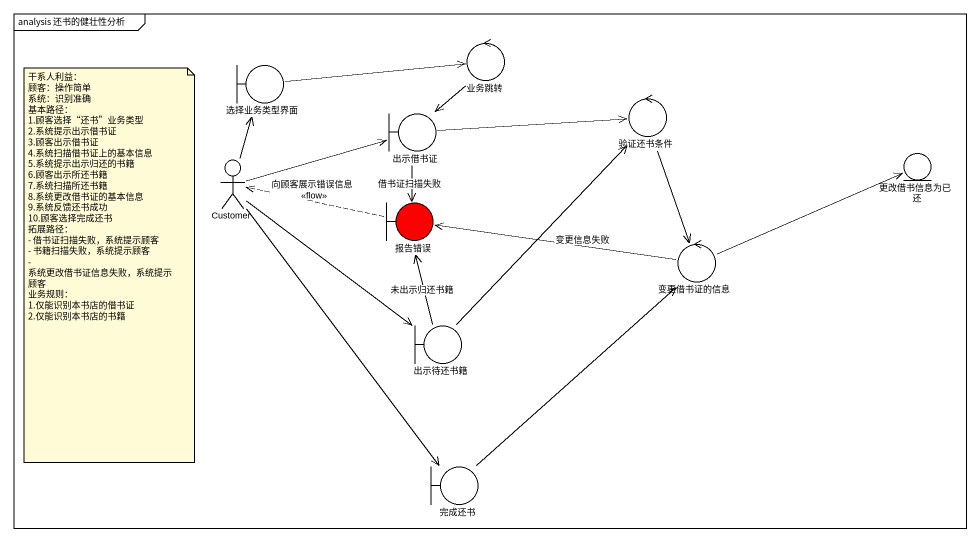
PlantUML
@startuml
mainframe analysis 还书的健壮性分析
boundary 选择业务类型界面
control 业务跳转
boundary 出示借书证
control 验证还书条件
entity 更改借书信息为已还
actor Customer
boundary 报告错误 #FF0000
control 变更借书证的信息
boundary 出示待还书籍
boundary 完成还书
选择业务类型界面 -right-> 业务跳转
业务跳转 --> 出示借书证
出示借书证 -right-> 验证还书条件
出示借书证 --> 报告错误 : 借书证扫描失败
验证还书条件 --> 变更借书证的信息
Customer -up-> 选择业务类型界面
Customer -right-> 出示借书证
Customer --> 出示待还书籍
Customer --> 完成还书
报告错误 .left.> Customer : 向顾客展示错误信息\n<<flow>>
变更借书证的信息 -right-> 更改借书信息为已还
变更借书证的信息 -left-> 报告错误 : 变更信息失败
出示待还书籍 -up-> 验证还书条件
出示待还书籍 -up-> 报告错误 : 未出示归还书籍
完成还书 -up-> 变更借书证的信息
note as N1
  干系人利益：
  顾客：操作简单
  系统：识别准确
  基本路径：
  1.顾客选择“还书”业务类型
  2.系统提示出示借书证
  3.顾客出示借书证
  4.系统扫描借书证上的基本信息
  5.系统提示出示归还的书籍
  6.顾客出示所还书籍
  7.系统扫描所还书籍
  8.系统更改借书证的基本信息
  9.系统反馈还书成功
  10.顾客选择完成还书
  拓展路径：
  - 借书证扫描失败，系统提示顾客
  - 书籍扫描失败，系统提示顾客
  - 系统更改借书证信息失败，系统提示顾客
  业务规则：
  1.仅能识别本书店的借书证
  2.仅能识别本书店的书籍
end note
@enduml
